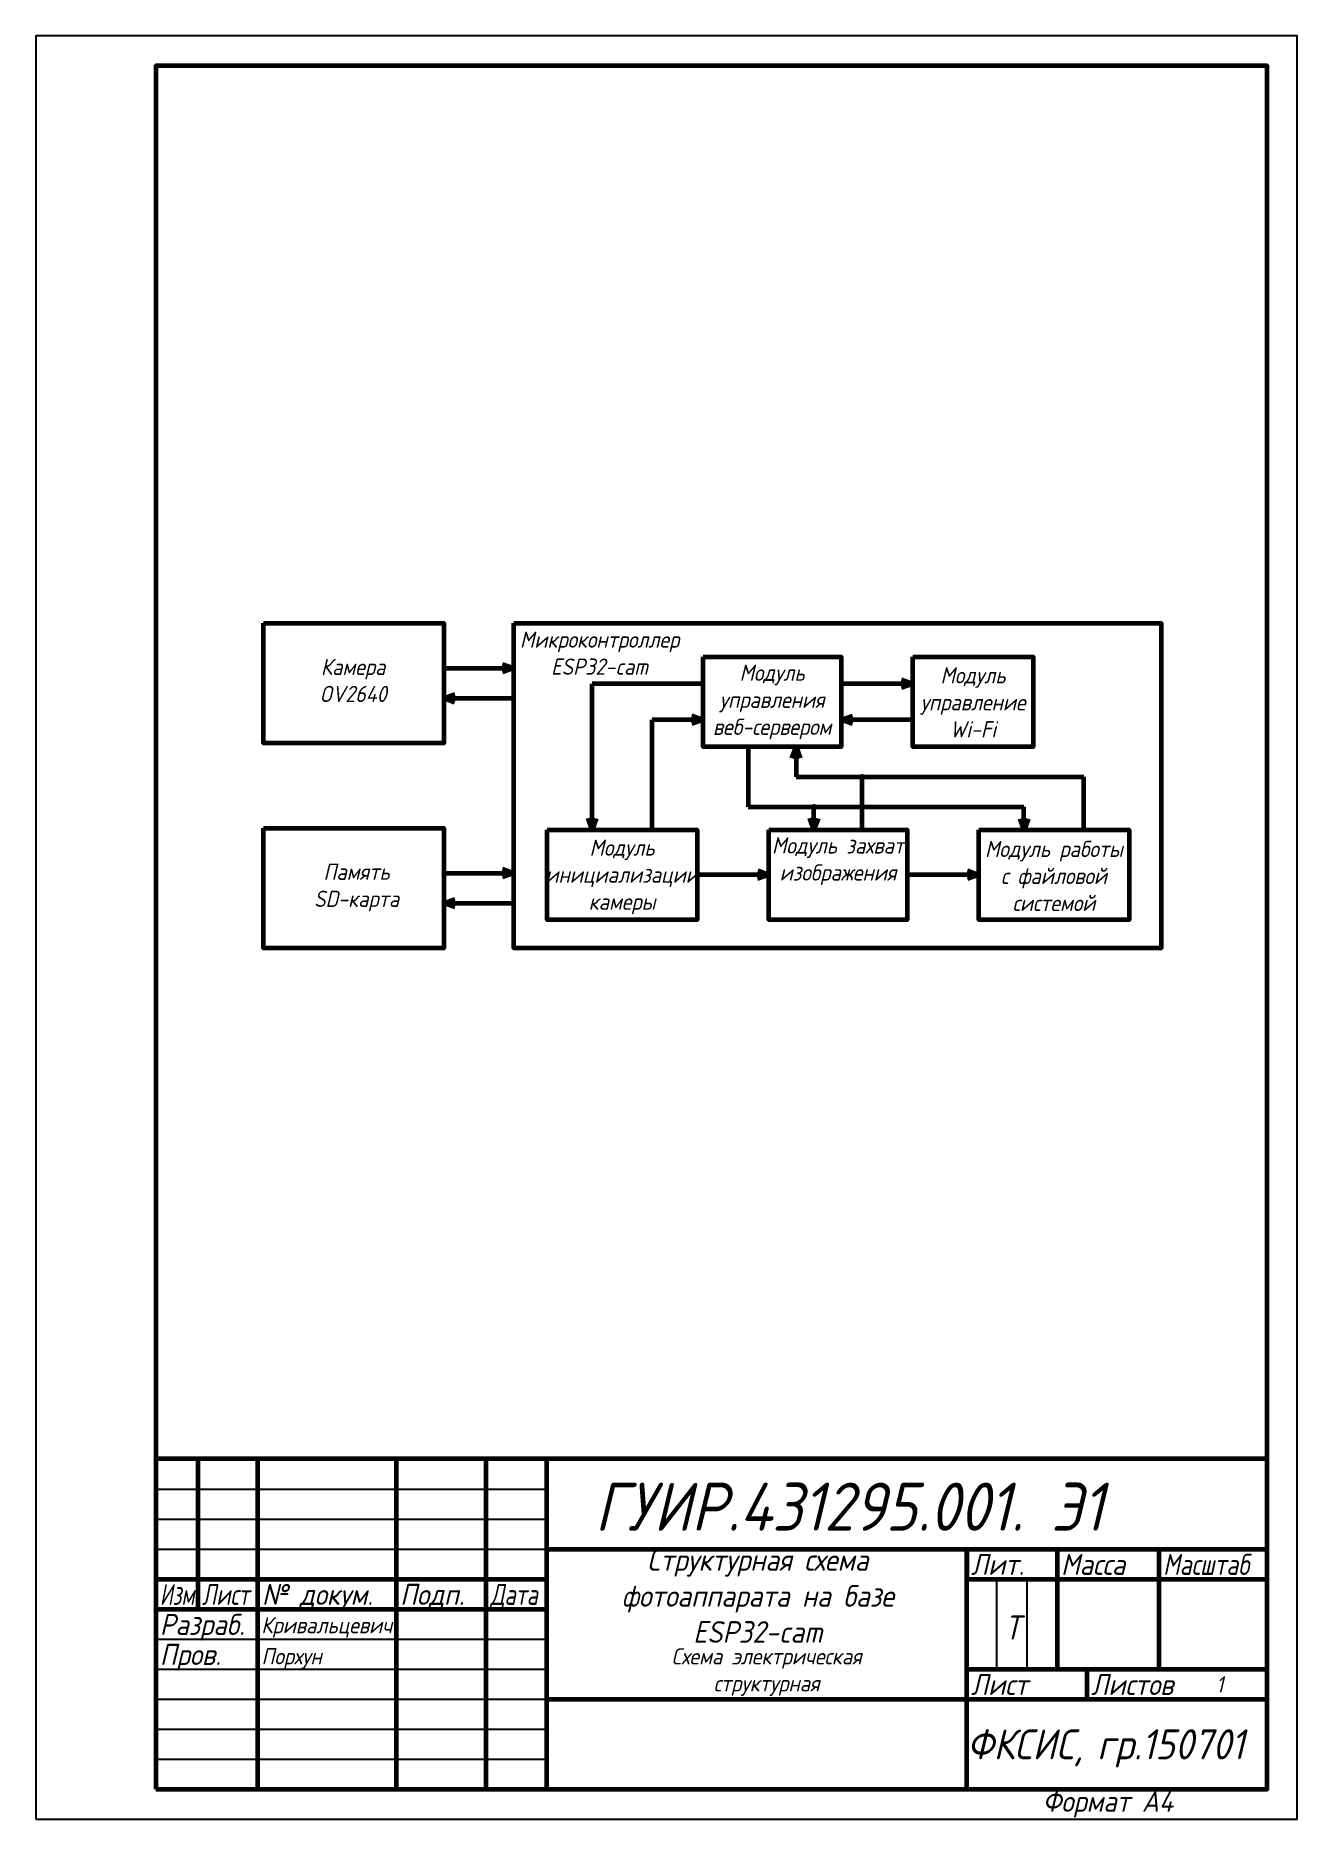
# Model space of a CAD drawing. Header units: millimetres. Extents: x 0 to 210, y 1 to 298.
import ezdxf

# ---------------------------------------------------------------- set-up
doc = ezdxf.new("R2010")
doc.units = ezdxf.units.MM
doc.header["$LTSCALE"] = 0.5
doc.layers.get('0').update_dxf_attribs({"lineweight": 60})
doc.layers.get('Defpoints').update_dxf_attribs({"color": 5})
doc.layers.add('4-текст', color=7, linetype='Continuous', true_color=0x00ad00)
doc.styles.get("Standard").update_dxf_attribs({"font": 'ISOCPEUI.TTF', "width": 0.9})

msp = doc.modelspace()

# ---------------------------------------------------------------- linework, layer by layer
for p, q in [((67.91, 192.67), (79.57, 192.67)), ((146.02, 190.1), (134.08, 190.1)), ((67.91, 187.67), (79.57, 187.67)), ((111.08, 190.08), (92.61, 190.08)), ((92.61, 165.79), (92.61, 190.08)), ((102.61, 165.79), (102.61, 184.08)), ((111.08, 184.08), (102.61, 184.08)), ((146.02, 184.09), (134.08, 184.09)), ((118.58, 179.58), (118.58, 169.58)), ((134.08, 179.58), (126.58, 179.58)), ((126.58, 179.58), (126.58, 174.58)), ((126.58, 174.58), (174.49, 174.58)), ((137.55, 165.79), (137.55, 174.58)), ((174.49, 165.79), (174.49, 174.58)), ((118.58, 169.58), (164.49, 169.58)), ((129.55, 165.79), (129.55, 169.58)), ((164.49, 165.79), (164.49, 169.58)), ((67.91, 158.56), (79.57, 158.56)), ((122.05, 158.29), (110.11, 158.29)), ((156.99, 158.29), (145.05, 158.29)), ((67.91, 153.56), (79.57, 153.56)), ((155, 46), (155, 41))]:
    msp.add_line(p, q)
at = {"lineweight": 60}
for p, q in [((205, 61), (20, 61)), ((27, 61), (27, 36)), ((37, 6), (37, 61)), ((60, 61), (60, 6)), ((75, 6), (75, 61)), ((85, 61), (85, 6)), ((85, 46), (205, 46)), ((155, 6), (155, 46)), ((170, 46), (170, 26)), ((187, 26), (187, 46)), ((20, 41), (85, 41)), ((155, 41), (205, 41)), ((20, 36), (85, 36)), ((155, 26), (205, 26)), ((175, 21), (175, 26)), ((85, 21), (205, 21))]:
    msp.add_line(p, q, dxfattribs=at)
at = {"lineweight": -3}
for p, q in [((20, 56), (85, 56)), ((20, 51), (85, 51)), ((20, 46), (85, 46)), ((160, 26), (160, 41)), ((165, 41), (165, 26)), ((20, 31), (85, 31)), ((20, 26), (85, 26)), ((20, 21), (85, 21)), ((20, 16), (85, 16)), ((20, 11), (85, 11))]:
    msp.add_line(p, q, dxfattribs=at)
at = {"lineweight": 60}
msp.add_lwpolyline([(20, 6), (205, 6), (205, 293), (20, 293)], close=True, dxfattribs=at)
for points in [[(37.91, 200.17), (67.91, 200.17), (67.91, 180.17), (37.91, 180.17)], [(79.57, 200.17), (187.32, 200.17), (187.32, 146.06), (79.57, 146.06)], [(111.08, 194.58), (134.08, 194.58), (134.08, 179.58), (111.08, 179.58)], [(146.02, 194.58), (166.02, 194.58), (166.02, 179.58), (146.02, 179.58)], [(37.91, 166.06), (67.91, 166.06), (67.91, 146.06), (37.91, 146.06)], [(85.11, 165.79), (110.11, 165.79), (110.11, 150.79), (85.11, 150.79)], [(122.05, 165.79), (145.05, 165.79), (145.05, 150.79), (122.05, 150.79)], [(156.99, 165.79), (181.99, 165.79), (181.99, 150.79), (156.99, 150.79)]]:
    msp.add_lwpolyline(points, close=True)
for points in [[(77.7, 193.37), (79.57, 192.67), (77.69, 192)], [(144.14, 190.79), (146.02, 190.1), (144.13, 189.43)], [(69.78, 186.98), (67.91, 187.67), (69.79, 188.34)], [(109.2, 184.78), (111.08, 184.08), (109.19, 183.41)], [(135.95, 183.39), (134.08, 184.09), (135.96, 184.75)], [(125.88, 177.71), (126.58, 179.58), (127.24, 177.69)], [(93.31, 167.67), (92.61, 165.79), (91.94, 167.68)], [(130.25, 167.67), (129.55, 165.79), (128.88, 167.68)], [(165.22, 167.59), (164.52, 165.71), (163.85, 167.6)], [(77.72, 159.26), (79.6, 158.57), (77.71, 157.9)], [(120.18, 158.99), (122.05, 158.29), (120.17, 157.62)], [(155.12, 158.99), (156.99, 158.29), (155.11, 157.62)], [(69.78, 152.86), (67.91, 153.56), (69.79, 154.23)]]:
    msp.add_lwpolyline(points)
for centre in [(137.55, 174.58), (129.55, 169.58)]:
    msp.add_circle(centre, 0.136)
at = {"layer": 'Defpoints'}
msp.add_lwpolyline([(0, 1), (210, 1), (210, 298), (0, 298)], close=True, dxfattribs=at)

# ---------------------------------------------------------------- texts
at = {"lineweight": -3, "width": 0.9}
msp.add_text('Формат А4', height=3.5, dxfattribs=at).set_placement((167.6, 2.25))
at = {"layer": '4-текст', "lineweight": -3}
for s, width, p in [('Лит.', 0.9, (155.67, 41.7)), ('Масса', 0.9, (170.67, 41.7)), ('Масштаб', 0.8, (187.67, 41.7)), ('Изм.', 0.7, (20.67, 36.7)), ('Лист', 0.75, (27.67, 36.7)), ('№ докум.', 0.9, (37.67, 36.7)), ('Подп.', 0.9, (60.67, 36.7)), ('Дата', 0.75, (75.67, 36.7)), ('Разраб.', 0.9, (20.67, 31.7)), ('Пров.', 0.9, (20.67, 26.7)), ('Лист', 0.9, (155.67, 21.7)), ('Листов', 0.9, (175.67, 21.7))]:
    msp.add_text(s, height=3.5, dxfattribs=dict(at, width=width)).set_placement(p)
at = {"layer": '4-текст', "attachment_point": 1}
for s, width, heights, insert, char_height in [('\\pxqc;{\\fISOCPEUR|b0|i1|c204|p34;Микроконтроллер }ESP32-cam', 18.5778, [0], (84.57, 198.79), 2.7), ('\\pxqc;{\\fISOCPEUR|b0|i1|c204|p34;Камера\\P}OV2640', 18.5778, [0], (43.55, 194.24), 2.7), ('\\pxqc;{\\fISOCPEUR|b0|i1|c204|p34;Модуль управления веб-сервером}', 23, [0], (111.08, 193.27), 2.7), ('\\pxqc;{\\fISOCPEUR|b0|i1|c204|p34;Модуль управление\\P}Wi-Fi', 20, [0], (146.02, 192.85), 2.7), ('\\pxqc;{\\fISOCPEUR|b0|i1|c204|p34;Модуль инициализации камеры}', 25, [12.51], (85.11, 164.15), 2.7), ('\\pxqc;{\\fISOCPEUR|b0|i1|c204|p34;Модуль захват\\Pизображения}', 23, [0], (122.05, 164.51), 2.7), ('\\pxqc;{\\fISOCPEUR|b0|i1|c204|p34;Модуль работы с файловой системой}', 25, [0], (156.99, 163.93), 2.7), ('\\pxqc;{\\fISOCPEUR|b0|i1|c204|p34;Память\\P}SD-{\\fISOCPEUR|b0|i1|c204|p34;карта}', 18.5778, [0], (44.12, 160.13), 2.7), ('{\\fISOCPEUR|b0|i1|c204|p34;ГУИР.431295.001. Э1}', 104.9689, [0], (93.07, 57.06), 8), ('\\pxqc;{\\fISOCPEUR|b0|i1|c204|p34;Структурная схема фотоаппарата на базе }ESP32-cam', 63.976, [0], (88.21, 46), 3.6), ('{\\fISOCPEUR|b0|i1|c204|p34;Кривальцевич}', 23, [0], (37.55, 34.68), 2.7), ('{\\fISOCPEUR|b0|i1|c204|p34;Т}', 4, [0], (161.32, 34.94), 4), ('{\\fISOCPEUR|b0|i1|c204|p34;Порхун}', 23, [0], (37.59, 29.51), 2.7), ('\\pxqc;{\\fISOCPEUR|b0|i1|c204|p34;Схема электрическая\\Pструктурная}', 43.6531, [0], (99.84, 29.49), 2.7), ('{\\fISOCPEUR|b0|i1|c204|p34;1}', 23, [0], (196.49, 24.82), 2.7), ('{\\fISOCPEUR|b0|i1|c204|p34;ФКСИС,\\H0.8x; \\H1.25x;гр.150701}', 51.647, [0], (155, 15.99), 5)]:
    msp.add_mtext_dynamic_manual_height_columns(s, width=width, gutter_width=50, heights=heights, dxfattribs=dict(at, insert=insert, char_height=char_height))

doc.saveas('drawing.dxf')
